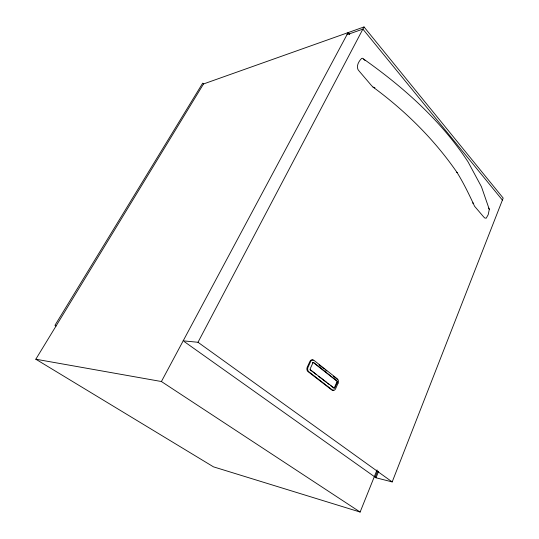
<?xml version="1.0" encoding="UTF-8"?>
<svg xmlns="http://www.w3.org/2000/svg" width="539" height="539" viewBox="0 0 539 539"><rect width="100%" height="100%" fill="white"/><g stroke="black" fill="none" stroke-linecap="round" stroke-linejoin="round"><path stroke-width="0.81" d="M184.439 341.733L376.02 477.783L392.19 481.92L503.183 198.082L364.027 26.95L203.513 83.963L35.817 359.217L213.484 466.848L360.126 512.05L377.037 469.893M375.184 477.19L377.684 470.945M376.02 477.783L378.513 471.544M183.179 340.843L197.995 342.278L364.027 26.95M312.371 362.862L312.452 362.707A0.808 0.593 -84.3 0 1 312.633 362.498M35.817 359.217L161.41 381.524L348.093 32.609L349.703 34.543M346.954 34.732L362.888 29.113L502.402 200.09M374.922 87.628L374.255 87.81L373.035 87.089L371.593 85.661L359.439 71.424C355.194 67.665 358.361 61.587 361.656 58.401L362.343 58.239L363.589 59.014C403.637 87.331 441.017 120.541 468.034 161.848L481.475 186.804L489.297 209.395L488.186 214.724L486.198 218.207L484.79 218.005L483.705 216.961L474.583 206.275C469.247 194.754 463.675 183.166 456.91 172.264L457.166 172.662C434.38 139.52 405.389 110.879 373.035 87.089M310.538 369.666L310.424 369.572A0.808 0.593 -83.8 0 1 310.275 368.622L312.964 362.76A0.808 0.593 -84.3 0 1 313.671 362.498L337.293 381.134A0.788 0.559 -83.6 0 1 337.441 382.05L334.894 387.81A0.788 0.566 -83.2 0 1 334.22 388.087L310.026 369.606L316.575 374.699M56.022 326.048L54.938 325.347L202.691 83.154L203.513 83.963M161.41 381.524L360.126 512.05M197.995 342.278L392.19 481.92M318.542 376.229L326.398 382.34M327.705 383.357L329.012 384.374M330.326 385.392L333.708 388.013A0.788 0.566 -83.2 0 0 334.389 387.736L336.922 381.983A0.788 0.559 -83.6 0 0 336.781 381.066L313.159 362.444A0.808 0.593 -84.3 0 0 312.856 362.39M319.048 364.89L324.249 369.013M325.556 370.044L326.856 371.068M333.365 376.222L336.619 378.796A3.167 2.257 -83.6 0 1 337.252 379.577M363.589 59.014L365.058 60.503M488.718 208.101L489.297 209.395M472.946 202.657L472.993 203.56M313.186 360.261A3.241 2.378 -84.3 0 0 309.878 361.487L307.264 367.16A3.254 2.392 -83.8 0 0 307.985 371.58L331.694 389.926A3.18 2.264 -83.1 0 0 333.702 390.014M338.061 383.168L335.615 388.734A3.18 2.264 -83.2 0 1 332.462 390.041L308.746 371.674A3.261 2.392 -83.8 0 1 308.025 367.248L310.639 361.575A3.247 2.385 -84.3 0 1 313.947 360.342L337.387 378.89A3.167 2.257 -83.6 0 1 338.068 383.168"/></g></svg>
